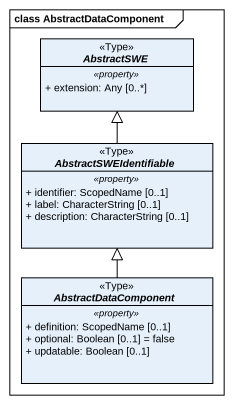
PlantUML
@startuml
mainframe class AbstractDataComponent
hide circle
hide empty members
skinparam classAttributeIconSize 0
abstract class AbstractSWE <<Type>> {
  .. <<property>> ..
  + extension: Any [0..*]
}
abstract class AbstractSWEIdentifiable <<Type>> {
  .. <<property>> ..
  + identifier: ScopedName [0..1]
  + label: CharacterString [0..1]
  + description: CharacterString [0..1]
}
abstract class AbstractDataComponent <<Type>> {
  .. <<property>> ..
  + definition: ScopedName [0..1]
  + optional: Boolean [0..1] = false
  + updatable: Boolean [0..1]
}
AbstractSWEIdentifiable -up-|> AbstractSWE
AbstractDataComponent -up-|> AbstractSWEIdentifiable
@enduml
